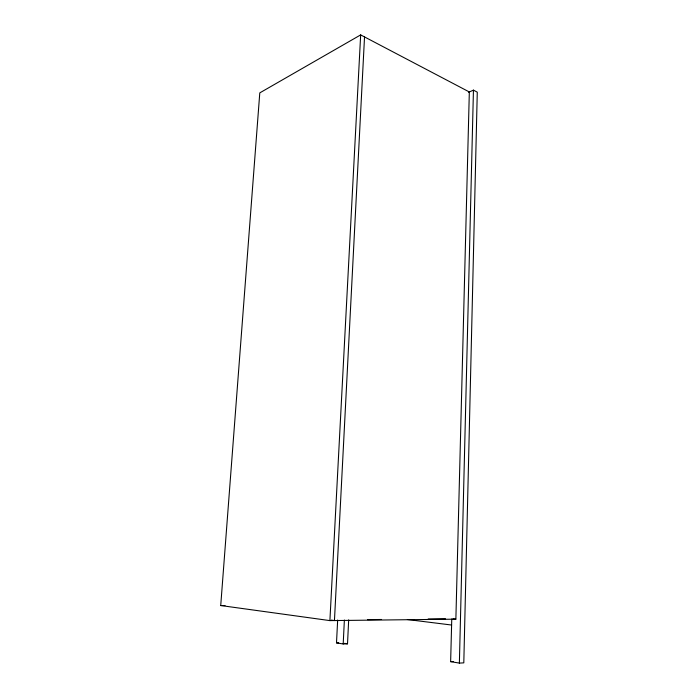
<?xml version="1.0" encoding="UTF-8"?>
<svg xmlns="http://www.w3.org/2000/svg" width="698" height="698" viewBox="0 0 698 698"><rect width="100%" height="100%" fill="white"/><g stroke="black" fill="none" stroke-linecap="round" stroke-linejoin="round"><path stroke-width="1.05" d="M473.445 90.129L477.275 92.162L463.804 662.856L459.38 663.1L473.445 90.129L468.567 92.311M459.38 663.1L450.638 661.66L451.763 618.986M455.873 619.161L469.326 91.97L360.665 34.9L259.787 92.878L220.725 605.532L329.901 620.609L455.873 619.161L452.958 618.821M348.677 619.876L347.517 643.826L343.198 643.966L344.376 620.042M343.198 643.966L336.497 642.867L337.666 620.007M329.901 620.609L360.665 34.9M364.531 36.933L334.447 620.557L331.227 620.112M450.638 661.66L453.29 661.521M336.497 642.867L338.652 642.797M367.488 619.632L381.57 619.475M428.153 618.969L445.49 618.777M220.725 605.532L225.035 605.541M407.37 619.519L451.606 625.033M344.646 643.355L347.517 643.826"/></g></svg>
